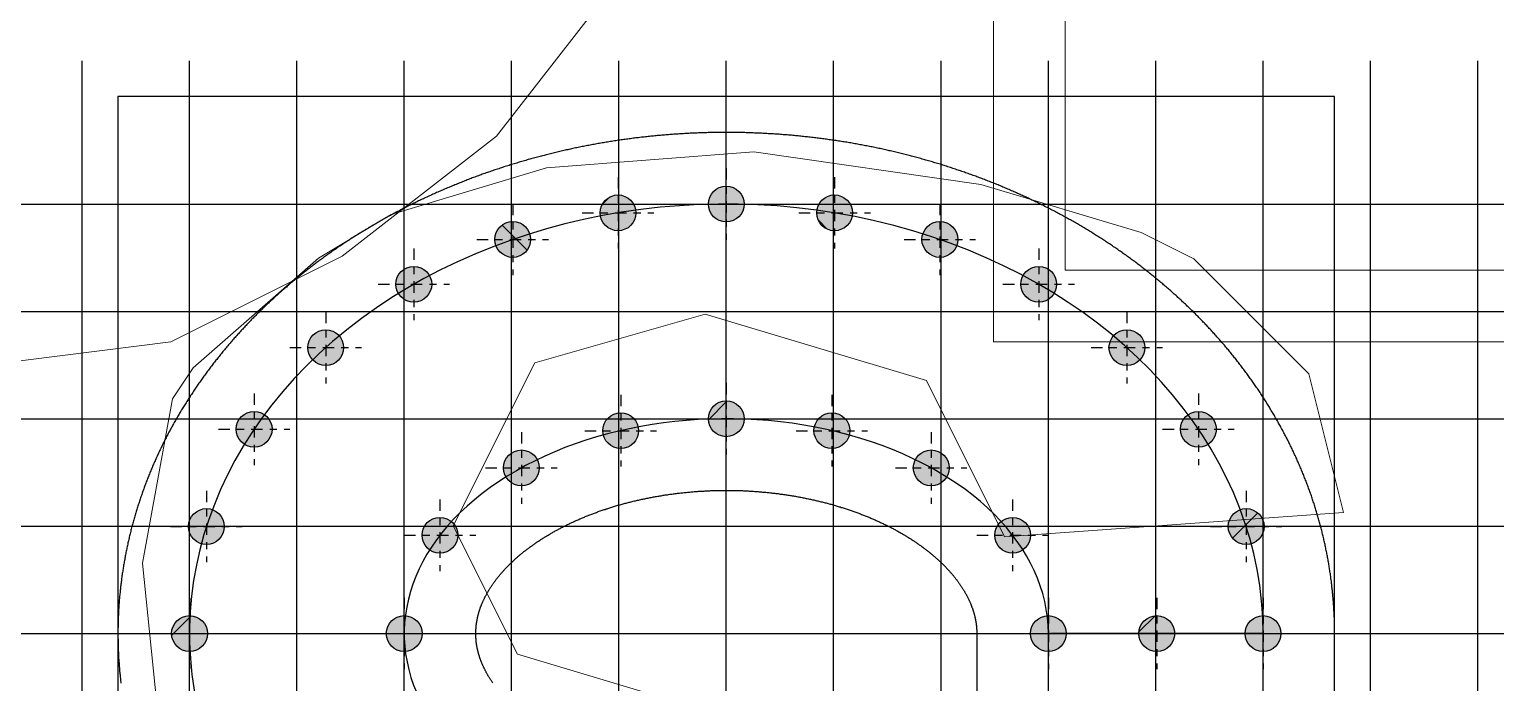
# Model space of a CAD drawing. Header units: millimetres. Extents: x 0 to 4525, y 0 to 244.
# Drawn here: x 143.26 to 163.75, y 41.31 to 50.44 of the extents above; entities that cross this region are included whole.
import ezdxf

# ---------------------------------------------------------------- set-up
doc = ezdxf.new("R2010")
doc.units = ezdxf.units.MM
doc.linetypes.add('CENTER', pattern=[50.8, 31.75, -6.35, 6.35, -6.35])
for name, color, linetype in [('pixel lines', 170, 'Continuous'), ('PixelCenter', 116, 'Continuous'), ('Pixels', 90, 'Continuous')]:
    doc.layers.add(name, color=color, linetype=linetype)
doc.layers.get('0').off()

# ---------------------------------------------------------------- blocks, each defined once
blk = doc.blocks.new('*U72')
at = {"layer": 'pixel lines'}
blk.add_line((56, -22), (56, 2), dxfattribs=at)
blk = doc.blocks.new('*U73')
at = {"layer": 'Pixels', "color": 0, "linetype": 'ByBlock', "lineweight": -2, "transparency": 16777216}
for p in [(88, 48), (89.5, 48), (91, 48), (92.5, 48), (94, 48), (95.5, 48), (97, 48), (98.5, 48), (100, 48), (101.5, 48), (103, 48), (104.5, 48), (106, 48), (107.5, 48)]:
    blk.add_blockref('*U72', p, dxfattribs=at)
blk = doc.blocks.new('Pixel')
h = blk.add_hatch(color=256)
h.paths.add_polyline_path([(0, 0.25), (0, 0), (0.25, 0, 0.414214)], flags=17)
edge = h.paths.add_edge_path()
edge.add_arc((0, 0), 0.25, 0, 360)
h = blk.add_hatch()
h.set_pattern_fill('ANSI38', color=256, style=0)
edge = h.paths.add_edge_path()
edge.add_arc((0, 0), 0.25, 0, 360)
h = blk.add_hatch(color=1)
h.paths.add_polyline_path([(0, 0.25), (0, 0), (0.25, 0, 0.414214)])
h.paths.add_polyline_path([(0, 0.25, 0.414214), (-0.25, 0), (0, 0)])
h.paths.add_polyline_path([(0, 0), (-0.25, 0, 0.414214), (0, -0.25)])
h.paths.add_polyline_path([(0.25, 0), (0, 0), (0, -0.25, 0.414214)])
at = {"layer": 'PixelCenter', "linetype": 'CENTER', "ltscale": 0.005}
for p, q in [((0, 0.5), (0, -0.5)), ((-0.5, 0), (0.5, 0))]:
    blk.add_line(p, q, dxfattribs=at)
at = {"layer": 'Pixels'}
blk.add_circle((0, 0), 0.25, dxfattribs=at)

msp = doc.modelspace()

# ---------------------------------------------------------------- linework, layer by layer
at = {"layer": 'Pixels'}
for p, q in [((129, 48), (185.37, 48)), ((129, 46.5), (185.997, 46.5)), ((129, 45), (187, 45)), ((129, 43.5), (186.687, 43.5)), ((129, 42), (186.06, 42)), ((160.5, 42), (157.53, 42))]:
    msp.add_line(p, q, dxfattribs=at)
at = {"layer": 'Pixels', "lineweight": 0}
for points in [[(142.168, 45.687), (145.237, 46.076), (147.632, 47.273), (149.788, 48.95), (151.465, 51.106), (151.944, 52.064), (152.663, 54.699), (152.902, 57.813), (152.902, 58.772), (152.423, 61.886), (151.465, 64.281), (149.788, 66.437), (149.07, 66.916), (146.914, 68.354), (144.039, 69.072), (140.925, 69.551)], [(152.898, 40.868), (150.082, 41.713), (149.186, 43.504), (150.325, 45.782), (152.706, 46.463), (155.796, 45.536), (156.888, 43.352), (161.624, 43.69), (161.139, 45.628), (159.533, 47.234), (158.797, 47.602), (156.556, 48.274), (153.385, 48.727), (150.488, 48.504), (148.316, 47.853), (147.302, 47.244), (145.553, 45.714), (145.262, 45.278), (144.845, 42.985), (145.042, 41.016)]]:
    msp.add_lwpolyline(points, dxfattribs=at)
for points in [[(163.682, 69.072), (156.735, 69.072), (156.735, 46.076), (174.941, 46.076), (174.941, 51.825), (163.682, 51.825)], [(162.682, 68.072), (157.735, 68.072), (157.735, 47.076), (173.941, 47.076), (173.941, 50.825), (162.682, 50.825)]]:
    msp.add_lwpolyline(points, close=True, dxfattribs=at)
at = {"layer": 'Pixels'}
msp.add_lwpolyline([(144.5, 25.5), (161.5, 25.5), (161.5, 49.5), (144.5, 49.5)], close=True, dxfattribs=at)
for points in [[(161.5, 41), (161.5, 42), (161.5, 42.017), (161.5, 42.033), (161.5, 42.05), (161.5, 42.067), (161.499, 42.083), (161.499, 42.1), (161.499, 42.117), (161.498, 42.133), (161.498, 42.15), (161.498, 42.167), (161.497, 42.183), (161.497, 42.2), (161.496, 42.217), (161.495, 42.233), (161.495, 42.25), (161.494, 42.267), (161.493, 42.283), (161.492, 42.3), (161.491, 42.317), (161.49, 42.333), (161.489, 42.35), (161.488, 42.367), (161.487, 42.383), (161.486, 42.4), (161.485, 42.417), (161.484, 42.433), (161.482, 42.45), (161.481, 42.467), (161.48, 42.483), (161.478, 42.5), (161.477, 42.517), (161.475, 42.533), (161.474, 42.55), (161.472, 42.566), (161.471, 42.583), (161.469, 42.6), (161.467, 42.616), (161.465, 42.633), (161.463, 42.649), (161.462, 42.666), (161.46, 42.683), (161.458, 42.699), (161.456, 42.716), (161.454, 42.732), (161.451, 42.749), (161.449, 42.765), (161.447, 42.782), (161.445, 42.799), (161.442, 42.815), (161.44, 42.832), (161.438, 42.848), (161.435, 42.865), (161.433, 42.881), (161.43, 42.898), (161.428, 42.914), (161.425, 42.931), (161.422, 42.947), (161.419, 42.964), (161.417, 42.98), (161.414, 42.997), (161.411, 43.013), (161.408, 43.03), (161.405, 43.046), (161.402, 43.063), (161.399, 43.079), (161.396, 43.096), (161.393, 43.112), (161.389, 43.128), (161.386, 43.145), (161.383, 43.161), (161.379, 43.178), (161.376, 43.194), (161.373, 43.21), (161.369, 43.227), (161.366, 43.243), (161.362, 43.26), (161.358, 43.276), (161.355, 43.292), (161.351, 43.309), (161.347, 43.325), (161.343, 43.341), (161.34, 43.358), (161.336, 43.374), (161.332, 43.39), (161.328, 43.406), (161.324, 43.423), (161.32, 43.439), (161.315, 43.455), (161.311, 43.471), (161.307, 43.488), (161.303, 43.504), (161.298, 43.52), (161.294, 43.536), (161.29, 43.553), (161.285, 43.569), (161.281, 43.585), (161.276, 43.601), (161.271, 43.617), (161.267, 43.633), (161.262, 43.649), (161.257, 43.666), (161.252, 43.682), (161.248, 43.698), (161.243, 43.714), (161.238, 43.73), (161.233, 43.746), (161.228, 43.762), (161.223, 43.778), (161.218, 43.794), (161.213, 43.81), (161.207, 43.826), (161.202, 43.842), (161.197, 43.858), (161.191, 43.874), (161.186, 43.89), (161.181, 43.906), (161.175, 43.922), (161.17, 43.938), (161.164, 43.954), (161.158, 43.969), (161.153, 43.985), (161.147, 44.001), (161.141, 44.017), (161.136, 44.033), (161.13, 44.049), (161.124, 44.065), (161.118, 44.08), (161.112, 44.096), (161.106, 44.112), (161.1, 44.128), (161.094, 44.143), (161.088, 44.159), (161.081, 44.175), (161.075, 44.19), (161.069, 44.206), (161.063, 44.222), (161.056, 44.237), (161.05, 44.253), (161.043, 44.269), (161.037, 44.284), (161.03, 44.3), (161.024, 44.315), (161.017, 44.331), (161.01, 44.347), (161.004, 44.362), (160.997, 44.378), (160.99, 44.393), (160.983, 44.409), (160.976, 44.424), (160.97, 44.44), (160.963, 44.455), (160.956, 44.47), (160.949, 44.486), (160.941, 44.501), (160.934, 44.517), (160.927, 44.532), (160.92, 44.547), (160.913, 44.563), (160.905, 44.578), (160.898, 44.593), (160.891, 44.609), (160.883, 44.624), (160.876, 44.639), (160.868, 44.654), (160.86, 44.67), (160.853, 44.685), (160.845, 44.7), (160.838, 44.715), (160.83, 44.73), (160.822, 44.745), (160.814, 44.76), (160.806, 44.776), (160.798, 44.791), (160.79, 44.806), (160.782, 44.821), (160.774, 44.836), (160.766, 44.851), (160.758, 44.866), (160.75, 44.881), (160.742, 44.896), (160.734, 44.911), (160.725, 44.926), (160.717, 44.941), (160.709, 44.955), (160.7, 44.97), (160.692, 44.985), (160.683, 45), (160.675, 45.015), (160.666, 45.03), (160.658, 45.044), (160.649, 45.059), (160.64, 45.074), (160.632, 45.089), (160.623, 45.103), (160.614, 45.118), (160.605, 45.133), (160.596, 45.147), (160.588, 45.162), (160.579, 45.176), (160.57, 45.191), (160.56, 45.206), (160.551, 45.22), (160.542, 45.235), (160.533, 45.249), (160.524, 45.264), (160.515, 45.278), (160.505, 45.293), (160.496, 45.307), (160.487, 45.321), (160.477, 45.336), (160.468, 45.35), (160.458, 45.365), (160.449, 45.379), (160.439, 45.393), (160.43, 45.407), (160.42, 45.422), (160.41, 45.436), (160.401, 45.45), (160.391, 45.464), (160.381, 45.479), (160.371, 45.493), (160.361, 45.507), (160.352, 45.521), (160.342, 45.535), (160.332, 45.549), (160.322, 45.563), (160.312, 45.577), (160.301, 45.591), (160.291, 45.605), (160.281, 45.619), (160.271, 45.633), (160.261, 45.647), (160.25, 45.661), (160.24, 45.675), (160.23, 45.689), (160.219, 45.703), (160.209, 45.716), (160.198, 45.73), (160.188, 45.744), (160.177, 45.758), (160.167, 45.771), (160.156, 45.785), (160.145, 45.799), (160.135, 45.812), (160.124, 45.826), (160.113, 45.84), (160.102, 45.853), (160.092, 45.867), (160.081, 45.88), (160.07, 45.894), (160.059, 45.907), (160.048, 45.921), (160.037, 45.934), (160.026, 45.948), (160.015, 45.961), (160.004, 45.974), (159.992, 45.988), (159.981, 46.001), (159.97, 46.014), (159.959, 46.028), (159.947, 46.041), (159.936, 46.054), (159.925, 46.067), (159.913, 46.081), (159.902, 46.094), (159.89, 46.107), (159.879, 46.12), (159.867, 46.133), (159.855, 46.146), (159.844, 46.159), (159.832, 46.172), (159.82, 46.185), (159.809, 46.198), (159.797, 46.211), (159.785, 46.224), (159.773, 46.237), (159.761, 46.25), (159.749, 46.263), (159.737, 46.275), (159.725, 46.288), (159.713, 46.301), (159.701, 46.314), (159.689, 46.326), (159.677, 46.339), (159.665, 46.352), (159.653, 46.364), (159.641, 46.377), (159.628, 46.39), (159.616, 46.402), (159.604, 46.415), (159.591, 46.427), (159.579, 46.44), (159.567, 46.452), (159.554, 46.465), (159.542, 46.477), (159.529, 46.489), (159.517, 46.502), (159.504, 46.514), (159.491, 46.526), (159.479, 46.539), (159.466, 46.551), (159.453, 46.563), (159.441, 46.575), (159.428, 46.588), (159.415, 46.6), (159.402, 46.612), (159.389, 46.624), (159.376, 46.636), (159.363, 46.648), (159.35, 46.66), (159.337, 46.672), (159.324, 46.684), (159.311, 46.696), (159.298, 46.708), (159.285, 46.72), (159.272, 46.732), (159.259, 46.743), (159.245, 46.755), (159.232, 46.767), (159.219, 46.779), (159.205, 46.791), (159.192, 46.802), (159.179, 46.814), (159.165, 46.826), (159.152, 46.837), (159.138, 46.849), (159.125, 46.86), (159.111, 46.872), (159.098, 46.883), (159.084, 46.895), (159.071, 46.906), (159.057, 46.918), (159.043, 46.929), (159.029, 46.941), (159.016, 46.952), (159.002, 46.963), (158.988, 46.975), (158.974, 46.986), (158.96, 46.997), (158.946, 47.008), (158.933, 47.02), (158.919, 47.031), (158.905, 47.042), (158.891, 47.053), (158.877, 47.064), (158.862, 47.075), (158.848, 47.086), (158.834, 47.097), (158.82, 47.108), (158.806, 47.119), (158.792, 47.13), (158.777, 47.141), (158.763, 47.152), (158.749, 47.162), (158.734, 47.173), (158.72, 47.184), (158.706, 47.195), (158.691, 47.205), (158.677, 47.216), (158.662, 47.227), (158.648, 47.237), (158.633, 47.248), (158.619, 47.259), (158.604, 47.269), (158.59, 47.28), (158.575, 47.29), (158.56, 47.301), (158.546, 47.311), (158.531, 47.321), (158.516, 47.332), (158.501, 47.342), (158.487, 47.352), (158.472, 47.363), (158.457, 47.373), (158.442, 47.383), (158.427, 47.393), (158.412, 47.404), (158.397, 47.414), (158.382, 47.424), (158.367, 47.434), (158.352, 47.444), (158.337, 47.454), (158.322, 47.464), (158.307, 47.474), (158.292, 47.484), (158.276, 47.494), (158.261, 47.504), (158.246, 47.513), (158.231, 47.523), (158.215, 47.533), (158.2, 47.543), (158.185, 47.553), (158.169, 47.562), (158.154, 47.572), (158.139, 47.581), (158.123, 47.591), (158.108, 47.601), (158.092, 47.61), (158.077, 47.62), (158.061, 47.629), (158.046, 47.639), (158.03, 47.648), (158.015, 47.657), (157.999, 47.667), (157.983, 47.676), (157.968, 47.685), (157.952, 47.695), (157.936, 47.704), (157.92, 47.713), (157.905, 47.722), (157.889, 47.731), (157.873, 47.741), (157.857, 47.75), (157.841, 47.759), (157.825, 47.768), (157.809, 47.777), (157.793, 47.786), (157.778, 47.795), (157.762, 47.804), (157.746, 47.812), (157.729, 47.821), (157.713, 47.83), (157.697, 47.839), (157.681, 47.848), (157.665, 47.856), (157.649, 47.865), (157.633, 47.874), (157.617, 47.882), (157.6, 47.891), (157.584, 47.899), (157.568, 47.908), (157.552, 47.916), (157.535, 47.925), (157.519, 47.933), (157.503, 47.942), (157.486, 47.95), (157.47, 47.958), (157.453, 47.967), (157.437, 47.975), (157.421, 47.983), (157.404, 47.991), (157.388, 48), (157.371, 48.008), (157.354, 48.016), (157.338, 48.024), (157.321, 48.032), (157.305, 48.04), (157.288, 48.048), (157.271, 48.056), (157.255, 48.064), (157.238, 48.072), (157.221, 48.08), (157.205, 48.087), (157.188, 48.095), (157.171, 48.103), (157.154, 48.111), (157.138, 48.118), (157.121, 48.126), (157.104, 48.134), (157.087, 48.141), (157.07, 48.149), (157.053, 48.156), (157.036, 48.164), (157.019, 48.171), (157.002, 48.179), (156.985, 48.186), (156.968, 48.194), (156.951, 48.201), (156.934, 48.208), (156.917, 48.216), (156.9, 48.223), (156.883, 48.23), (156.866, 48.237), (156.849, 48.245), (156.832, 48.252), (156.814, 48.259), (156.797, 48.266), (156.78, 48.273), (156.763, 48.28), (156.746, 48.287), (156.728, 48.294), (156.711, 48.301), (156.694, 48.307), (156.676, 48.314), (156.659, 48.321), (156.642, 48.328), (156.624, 48.335), (156.607, 48.341), (156.59, 48.348), (156.572, 48.355), (156.555, 48.361), (156.537, 48.368), (156.52, 48.374), (156.502, 48.381), (156.485, 48.387), (156.467, 48.394), (156.45, 48.4), (156.432, 48.407), (156.415, 48.413), (156.397, 48.419), (156.379, 48.425), (156.362, 48.432), (156.344, 48.438), (156.326, 48.444), (156.309, 48.45), (156.291, 48.456), (156.273, 48.462), (156.256, 48.468), (156.238, 48.474), (156.22, 48.48), (156.202, 48.486), (156.185, 48.492), (156.167, 48.498), (156.149, 48.504), (156.131, 48.51), (156.113, 48.516), (156.095, 48.521), (156.078, 48.527), (156.06, 48.533), (156.042, 48.538), (156.024, 48.544), (156.006, 48.55), (155.988, 48.555), (155.97, 48.561), (155.952, 48.566), (155.934, 48.572), (155.916, 48.577), (155.898, 48.582), (155.88, 48.588), (155.862, 48.593), (155.844, 48.598), (155.826, 48.604), (155.808, 48.609), (155.79, 48.614), (155.772, 48.619), (155.754, 48.624), (155.735, 48.629), (155.717, 48.634), (155.699, 48.639), (155.681, 48.644), (155.663, 48.649), (155.645, 48.654), (155.626, 48.659), (155.608, 48.664), (155.59, 48.669), (155.572, 48.673), (155.553, 48.678), (155.535, 48.683), (155.517, 48.688), (155.499, 48.692), (155.48, 48.697), (155.462, 48.701), (155.444, 48.706), (155.425, 48.71), (155.407, 48.715), (155.388, 48.719), (155.37, 48.724), (155.352, 48.728), (155.333, 48.732), (155.315, 48.737), (155.296, 48.741), (155.278, 48.745), (155.26, 48.749), (155.241, 48.754), (155.223, 48.758), (155.204, 48.762), (155.186, 48.766), (155.167, 48.77), (155.149, 48.774), (155.13, 48.778), (155.112, 48.782), (155.093, 48.786), (155.075, 48.789), (155.056, 48.793), (155.037, 48.797), (155.019, 48.801), (155, 48.804), (154.982, 48.808), (154.963, 48.812), (154.944, 48.815), (154.926, 48.819), (154.907, 48.822), (154.889, 48.826), (154.87, 48.829), (154.851, 48.833), (154.833, 48.836), (154.814, 48.84), (154.795, 48.843), (154.776, 48.846), (154.758, 48.849), (154.739, 48.853), (154.72, 48.856), (154.702, 48.859), (154.683, 48.862), (154.664, 48.865), (154.645, 48.868), (154.627, 48.871), (154.608, 48.874), (154.589, 48.877), (154.57, 48.88), (154.551, 48.883), (154.533, 48.886), (154.514, 48.889), (154.495, 48.891), (154.476, 48.894), (154.457, 48.897), (154.439, 48.899), (154.42, 48.902), (154.401, 48.905), (154.382, 48.907), (154.363, 48.91), (154.344, 48.912), (154.325, 48.915), (154.307, 48.917), (154.288, 48.92), (154.269, 48.922), (154.25, 48.924), (154.231, 48.926), (154.212, 48.929), (154.193, 48.931), (154.174, 48.933), (154.155, 48.935), (154.136, 48.937), (154.117, 48.939), (154.098, 48.941), (154.079, 48.943), (154.061, 48.945), (154.042, 48.947), (154.023, 48.949), (154.004, 48.951), (153.985, 48.953), (153.966, 48.955), (153.947, 48.956), (153.928, 48.958), (153.909, 48.96), (153.89, 48.962), (153.871, 48.963), (153.852, 48.965), (153.833, 48.966), (153.814, 48.968), (153.795, 48.969), (153.776, 48.971), (153.757, 48.972), (153.738, 48.974), (153.719, 48.975), (153.7, 48.976), (153.68, 48.977), (153.661, 48.979), (153.642, 48.98), (153.623, 48.981), (153.604, 48.982), (153.585, 48.983), (153.566, 48.984), (153.547, 48.985), (153.528, 48.986), (153.509, 48.987), (153.49, 48.988), (153.471, 48.989), (153.452, 48.99), (153.433, 48.991), (153.414, 48.992), (153.395, 48.992), (153.375, 48.993), (153.356, 48.994), (153.337, 48.994), (153.318, 48.995), (153.299, 48.995), (153.28, 48.996), (153.261, 48.997), (153.242, 48.997), (153.223, 48.997), (153.204, 48.998), (153.185, 48.998), (153.165, 48.999), (153.146, 48.999), (153.127, 48.999), (153.108, 48.999), (153.089, 48.999), (153.07, 49), (153.051, 49), (153.032, 49), (153.013, 49), (152.994, 49), (152.975, 49), (152.955, 49), (152.936, 49), (152.917, 49), (152.898, 48.999), (152.879, 48.999), (152.86, 48.999), (152.841, 48.999), (152.822, 48.998), (152.803, 48.998), (152.784, 48.998), (152.764, 48.997), (152.745, 48.997), (152.726, 48.996), (152.707, 48.996), (152.688, 48.995), (152.669, 48.995), (152.65, 48.994), (152.631, 48.993), (152.612, 48.993), (152.593, 48.992), (152.574, 48.991), (152.555, 48.99), (152.535, 48.99), (152.516, 48.989), (152.497, 48.988), (152.478, 48.987), (152.459, 48.986), (152.44, 48.985), (152.421, 48.984), (152.402, 48.983), (152.383, 48.982), (152.364, 48.98), (152.345, 48.979), (152.326, 48.978), (152.307, 48.977), (152.288, 48.975), (152.269, 48.974), (152.25, 48.973), (152.231, 48.971), (152.212, 48.97), (152.193, 48.969), (152.174, 48.967), (152.155, 48.965), (152.136, 48.964), (152.117, 48.962), (152.098, 48.961), (152.079, 48.959), (152.06, 48.957), (152.041, 48.956), (152.022, 48.954), (152.003, 48.952), (151.984, 48.95), (151.965, 48.948), (151.946, 48.946), (151.927, 48.944), (151.908, 48.942), (151.889, 48.94), (151.87, 48.938), (151.851, 48.936), (151.832, 48.934), (151.813, 48.932), (151.794, 48.93), (151.775, 48.927), (151.756, 48.925), (151.738, 48.923), (151.719, 48.92), (151.7, 48.918), (151.681, 48.916), (151.662, 48.913), (151.643, 48.911), (151.624, 48.908), (151.605, 48.906), (151.587, 48.903), (151.568, 48.9), (151.549, 48.898), (151.53, 48.895), (151.511, 48.892), (151.492, 48.89), (151.474, 48.887), (151.455, 48.884), (151.436, 48.881), (151.417, 48.878), (151.398, 48.875), (151.38, 48.872), (151.361, 48.869), (151.342, 48.866), (151.323, 48.863), (151.305, 48.86), (151.286, 48.857), (151.267, 48.854), (151.249, 48.85), (151.23, 48.847), (151.211, 48.844), (151.192, 48.841), (151.174, 48.837), (151.155, 48.834), (151.136, 48.83), (151.118, 48.827), (151.099, 48.823), (151.08, 48.82), (151.062, 48.816), (151.043, 48.813), (151.025, 48.809), (151.006, 48.805), (150.987, 48.802), (150.969, 48.798), (150.95, 48.794), (150.932, 48.79), (150.913, 48.787), (150.895, 48.783), (150.876, 48.779), (150.858, 48.775), (150.839, 48.771), (150.821, 48.767), (150.802, 48.763), (150.784, 48.759), (150.765, 48.755), (150.747, 48.751), (150.728, 48.746), (150.71, 48.742), (150.691, 48.738), (150.673, 48.734), (150.654, 48.729), (150.636, 48.725), (150.618, 48.721), (150.599, 48.716), (150.581, 48.712), (150.563, 48.707), (150.544, 48.703), (150.526, 48.698), (150.508, 48.694), (150.489, 48.689), (150.471, 48.684), (150.453, 48.68), (150.434, 48.675), (150.416, 48.67), (150.398, 48.665), (150.38, 48.661), (150.362, 48.656), (150.343, 48.651), (150.325, 48.646), (150.307, 48.641), (150.289, 48.636), (150.271, 48.631), (150.253, 48.626), (150.234, 48.621), (150.216, 48.616), (150.198, 48.61), (150.18, 48.605), (150.162, 48.6), (150.144, 48.595), (150.126, 48.59), (150.108, 48.584), (150.09, 48.579), (150.072, 48.573), (150.054, 48.568), (150.036, 48.563), (150.018, 48.557), (150, 48.552), (149.982, 48.546), (149.964, 48.54), (149.946, 48.535), (149.928, 48.529), (149.91, 48.523), (149.893, 48.518), (149.875, 48.512), (149.857, 48.506), (149.839, 48.5), (149.821, 48.494), (149.803, 48.488), (149.786, 48.483), (149.768, 48.477), (149.75, 48.471), (149.733, 48.465), (149.715, 48.459), (149.697, 48.452), (149.679, 48.446), (149.662, 48.44), (149.644, 48.434), (149.626, 48.428), (149.609, 48.421), (149.591, 48.415), (149.574, 48.409), (149.556, 48.402), (149.539, 48.396), (149.521, 48.39), (149.504, 48.383), (149.486, 48.377), (149.469, 48.37), (149.451, 48.364), (149.434, 48.357), (149.416, 48.35), (149.399, 48.344), (149.381, 48.337), (149.364, 48.33), (149.347, 48.324), (149.329, 48.317), (149.312, 48.31), (149.295, 48.303), (149.277, 48.296), (149.26, 48.289), (149.243, 48.282), (149.226, 48.275), (149.208, 48.268), (149.191, 48.261), (149.174, 48.254), (149.157, 48.247), (149.14, 48.24), (149.123, 48.233), (149.106, 48.226), (149.088, 48.218), (149.071, 48.211), (149.054, 48.204), (149.037, 48.196), (149.02, 48.189), (149.003, 48.182), (148.986, 48.174), (148.969, 48.167), (148.952, 48.159), (148.935, 48.152), (148.919, 48.144), (148.902, 48.136), (148.885, 48.129), (148.868, 48.121), (148.851, 48.113), (148.834, 48.106), (148.818, 48.098), (148.801, 48.09), (148.784, 48.082), (148.767, 48.074), (148.751, 48.067), (148.734, 48.059), (148.717, 48.051), (148.701, 48.043), (148.684, 48.035), (148.668, 48.027), (148.651, 48.019), (148.634, 48.01), (148.618, 48.002), (148.601, 47.994), (148.585, 47.986), (148.569, 47.978), (148.552, 47.969), (148.536, 47.961), (148.519, 47.953), (148.503, 47.944), (148.487, 47.936), (148.47, 47.928), (148.454, 47.919), (148.438, 47.911), (148.421, 47.902), (148.405, 47.894), (148.389, 47.885), (148.373, 47.876), (148.356, 47.868), (148.34, 47.859), (148.324, 47.85), (148.308, 47.842), (148.292, 47.833), (148.276, 47.824), (148.26, 47.815), (148.244, 47.806), (148.228, 47.797), (148.212, 47.788), (148.196, 47.78), (148.18, 47.771), (148.164, 47.762), (148.148, 47.752), (148.132, 47.743), (148.117, 47.734), (148.101, 47.725), (148.085, 47.716), (148.069, 47.707), (148.053, 47.698), (148.038, 47.688), (148.022, 47.679), (148.006, 47.67), (147.991, 47.66), (147.975, 47.651), (147.96, 47.642), (147.944, 47.632), (147.928, 47.623), (147.913, 47.613), (147.897, 47.604), (147.882, 47.594), (147.867, 47.585), (147.851, 47.575), (147.836, 47.565), (147.82, 47.556), (147.805, 47.546), (147.79, 47.536), (147.774, 47.526), (147.759, 47.517), (147.744, 47.507), (147.729, 47.497), (147.714, 47.487), (147.698, 47.477), (147.683, 47.467), (147.668, 47.457), (147.653, 47.447), (147.638, 47.437), (147.623, 47.427), (147.608, 47.417), (147.593, 47.407), (147.578, 47.397), (147.563, 47.387), (147.548, 47.376), (147.533, 47.366), (147.518, 47.356), (147.504, 47.346), (147.489, 47.335), (147.474, 47.325), (147.459, 47.314), (147.445, 47.304), (147.43, 47.294), (147.415, 47.283), (147.401, 47.273), (147.386, 47.262), (147.371, 47.252), (147.357, 47.241), (147.342, 47.23), (147.328, 47.22), (147.313, 47.209), (147.299, 47.198), (147.285, 47.188), (147.27, 47.177), (147.256, 47.166), (147.242, 47.155), (147.227, 47.145), (147.213, 47.134), (147.199, 47.123), (147.185, 47.112), (147.17, 47.101), (147.156, 47.09), (147.142, 47.079), (147.128, 47.068), (147.114, 47.057), (147.1, 47.046), (147.086, 47.035), (147.072, 47.023), (147.058, 47.012), (147.044, 47.001), (147.03, 46.99), (147.016, 46.979), (147.003, 46.967), (146.989, 46.956), (146.975, 46.945), (146.961, 46.933), (146.948, 46.922), (146.934, 46.91), (146.92, 46.899), (146.907, 46.888), (146.893, 46.876), (146.88, 46.864), (146.866, 46.853), (146.853, 46.841), (146.839, 46.83), (146.826, 46.818), (146.812, 46.806), (146.799, 46.795), (146.786, 46.783), (146.772, 46.771), (146.759, 46.759), (146.746, 46.748), (146.733, 46.736), (146.719, 46.724), (146.706, 46.712), (146.693, 46.7), (146.68, 46.688), (146.667, 46.676), (146.654, 46.664), (146.641, 46.652), (146.628, 46.64), (146.615, 46.628), (146.602, 46.616), (146.589, 46.604), (146.576, 46.592), (146.564, 46.58), (146.551, 46.567), (146.538, 46.555), (146.526, 46.543), (146.513, 46.531), (146.5, 46.518), (146.488, 46.506), (146.475, 46.494), (146.463, 46.481), (146.45, 46.469), (146.438, 46.456), (146.425, 46.444), (146.413, 46.431), (146.4, 46.419), (146.388, 46.406), (146.376, 46.394), (146.363, 46.381), (146.351, 46.369), (146.339, 46.356), (146.327, 46.343), (146.315, 46.331), (146.303, 46.318), (146.291, 46.305), (146.279, 46.292), (146.267, 46.28), (146.255, 46.267), (146.243, 46.254), (146.231, 46.241), (146.219, 46.228), (146.207, 46.215), (146.195, 46.202), (146.184, 46.189), (146.172, 46.176), (146.16, 46.163), (146.149, 46.15), (146.137, 46.137), (146.125, 46.124), (146.114, 46.111), (146.102, 46.098), (146.091, 46.085), (146.079, 46.071), (146.068, 46.058), (146.057, 46.045), (146.045, 46.032), (146.034, 46.019), (146.023, 46.005), (146.012, 45.992), (146, 45.979), (145.989, 45.965), (145.978, 45.952), (145.967, 45.938), (145.956, 45.925), (145.945, 45.911), (145.934, 45.898), (145.923, 45.885), (145.912, 45.871), (145.901, 45.857), (145.89, 45.844), (145.88, 45.83), (145.869, 45.817), (145.858, 45.803), (145.848, 45.789), (145.837, 45.776), (145.826, 45.762), (145.816, 45.748), (145.805, 45.734), (145.795, 45.721), (145.784, 45.707), (145.774, 45.693), (145.763, 45.679), (145.753, 45.665), (145.743, 45.651), (145.733, 45.638), (145.722, 45.624), (145.712, 45.61), (145.702, 45.596), (145.692, 45.582), (145.682, 45.568), (145.672, 45.554), (145.662, 45.54), (145.652, 45.526), (145.642, 45.511), (145.632, 45.497), (145.622, 45.483), (145.612, 45.469), (145.603, 45.455), (145.593, 45.441), (145.583, 45.426), (145.573, 45.412), (145.564, 45.398), (145.554, 45.384), (145.545, 45.369), (145.535, 45.355), (145.526, 45.341), (145.516, 45.326), (145.507, 45.312), (145.498, 45.297), (145.488, 45.283), (145.479, 45.269), (145.47, 45.254), (145.461, 45.24), (145.451, 45.225), (145.442, 45.211), (145.433, 45.196), (145.424, 45.181), (145.415, 45.167), (145.406, 45.152), (145.397, 45.138), (145.389, 45.123), (145.38, 45.108), (145.371, 45.094), (145.362, 45.079), (145.354, 45.064), (145.345, 45.05), (145.336, 45.035), (145.328, 45.02), (145.319, 45.005), (145.311, 44.99), (145.302, 44.976), (145.294, 44.961), (145.285, 44.946), (145.277, 44.931), (145.269, 44.916), (145.261, 44.901), (145.252, 44.886), (145.244, 44.871), (145.236, 44.856), (145.228, 44.841), (145.22, 44.826), (145.212, 44.811), (145.204, 44.796), (145.196, 44.781), (145.188, 44.766), (145.18, 44.751), (145.172, 44.736), (145.165, 44.721), (145.157, 44.705), (145.149, 44.69), (145.142, 44.675), (145.134, 44.66), (145.127, 44.645), (145.119, 44.629), (145.112, 44.614), (145.104, 44.599), (145.097, 44.583), (145.09, 44.568), (145.082, 44.553), (145.075, 44.538), (145.068, 44.522), (145.061, 44.507), (145.054, 44.491), (145.047, 44.476), (145.04, 44.461), (145.033, 44.445), (145.026, 44.43), (145.019, 44.414), (145.012, 44.399), (145.005, 44.383), (144.998, 44.368), (144.992, 44.352), (144.985, 44.337), (144.978, 44.321), (144.972, 44.305), (144.965, 44.29), (144.959, 44.274), (144.952, 44.258), (144.946, 44.243), (144.939, 44.227), (144.933, 44.212), (144.927, 44.196), (144.921, 44.18), (144.914, 44.164), (144.908, 44.149), (144.902, 44.133), (144.896, 44.117), (144.89, 44.101), (144.884, 44.086), (144.878, 44.07), (144.872, 44.054), (144.867, 44.038), (144.861, 44.022), (144.855, 44.006), (144.849, 43.991), (144.844, 43.975), (144.838, 43.959), (144.833, 43.943), (144.827, 43.927), (144.822, 43.911), (144.816, 43.895), (144.811, 43.879), (144.805, 43.863), (144.8, 43.847), (144.795, 43.831), (144.79, 43.815), (144.784, 43.799), (144.779, 43.783), (144.774, 43.767), (144.769, 43.751), (144.764, 43.735), (144.759, 43.719), (144.754, 43.703), (144.75, 43.687), (144.745, 43.671), (144.74, 43.655), (144.735, 43.638), (144.731, 43.622), (144.726, 43.606), (144.722, 43.59), (144.717, 43.574), (144.713, 43.558), (144.708, 43.541), (144.704, 43.525), (144.699, 43.509), (144.695, 43.493), (144.691, 43.477), (144.687, 43.46), (144.682, 43.444), (144.678, 43.428), (144.674, 43.412), (144.67, 43.395), (144.666, 43.379), (144.662, 43.363), (144.658, 43.346), (144.655, 43.33), (144.651, 43.314), (144.647, 43.297), (144.643, 43.281), (144.64, 43.265), (144.636, 43.248), (144.633, 43.232), (144.629, 43.216), (144.626, 43.199), (144.622, 43.183), (144.619, 43.166), (144.615, 43.15), (144.612, 43.134), (144.609, 43.117), (144.606, 43.101), (144.603, 43.084), (144.6, 43.068), (144.597, 43.051), (144.594, 43.035), (144.591, 43.019), (144.588, 43.002), (144.585, 42.986), (144.582, 42.969), (144.579, 42.953), (144.576, 42.936), (144.574, 42.92), (144.571, 42.903), (144.569, 42.887), (144.566, 42.87), (144.564, 42.854), (144.561, 42.837), (144.559, 42.82), (144.556, 42.804), (144.554, 42.787), (144.552, 42.771), (144.55, 42.754), (144.548, 42.738), (144.545, 42.721), (144.543, 42.705), (144.541, 42.688), (144.539, 42.671), (144.537, 42.655), (144.536, 42.638), (144.534, 42.622), (144.532, 42.605), (144.53, 42.588), (144.529, 42.572), (144.527, 42.555), (144.525, 42.539), (144.524, 42.522), (144.522, 42.505), (144.521, 42.489), (144.519, 42.472), (144.518, 42.455), (144.517, 42.439), (144.516, 42.422), (144.514, 42.406), (144.513, 42.389), (144.512, 42.372), (144.511, 42.356), (144.51, 42.339), (144.509, 42.322), (144.508, 42.306), (144.507, 42.289), (144.506, 42.272), (144.506, 42.256), (144.505, 42.239), (144.504, 42.222), (144.504, 42.206), (144.503, 42.189), (144.503, 42.172), (144.502, 42.156), (144.502, 42.139), (144.501, 42.122), (144.501, 42.106), (144.501, 42.089), (144.5, 42.072), (144.5, 42.056), (144.5, 42.039), (144.5, 42.022), (144.5, 42.006), (144.5, 41.989), (144.5, 41.972), (144.5, 41.956), (144.5, 41.939), (144.501, 41.922), (144.501, 41.905), (144.501, 41.889), (144.501, 41.872), (144.502, 41.855), (144.502, 41.839), (144.503, 41.822), (144.503, 41.805), (144.504, 41.789), (144.505, 41.772), (144.505, 41.755), (144.506, 41.739), (144.507, 41.722), (144.508, 41.705), (144.508, 41.689), (144.509, 41.672), (144.51, 41.655), (144.511, 41.639), (144.512, 41.622), (144.514, 41.606), (144.515, 41.589), (144.516, 41.572), (144.517, 41.556), (144.519, 41.539), (144.52, 41.522), (144.521, 41.506), (144.523, 41.489), (144.524, 41.472), (144.526, 41.456), (144.527, 41.439), (144.529, 41.423), (144.531, 41.406), (144.533, 41.389), (144.534, 41.373), (144.536, 41.356), (144.538, 41.34), (144.54, 41.323), (144.542, 41.306)], [(149.737, 41.311), (149.732, 41.318), (149.728, 41.325), (149.723, 41.332), (149.718, 41.339), (149.713, 41.346), (149.709, 41.353), (149.704, 41.36), (149.7, 41.367), (149.696, 41.374), (149.691, 41.381), (149.687, 41.388), (149.683, 41.395), (149.678, 41.402), (149.674, 41.409), (149.67, 41.416), (149.666, 41.423), (149.662, 41.43), (149.658, 41.437), (149.654, 41.444), (149.651, 41.45), (149.647, 41.457), (149.643, 41.464), (149.64, 41.471), (149.636, 41.478), (149.632, 41.485), (149.629, 41.492), (149.625, 41.498), (149.622, 41.505), (149.619, 41.512), (149.615, 41.519), (149.612, 41.525), (149.609, 41.532), (149.606, 41.539), (149.603, 41.546), (149.6, 41.552), (149.597, 41.559), (149.594, 41.566), (149.591, 41.572), (149.588, 41.579), (149.586, 41.586), (149.583, 41.592), (149.58, 41.599), (149.577, 41.606), (149.575, 41.612), (149.572, 41.619), (149.57, 41.625), (149.567, 41.632), (149.565, 41.638), (149.563, 41.645), (149.56, 41.652), (149.558, 41.658), (149.556, 41.665), (149.554, 41.671), (149.552, 41.677), (149.55, 41.684), (149.548, 41.69), (149.546, 41.697), (149.544, 41.703), (149.542, 41.71), (149.54, 41.716), (149.538, 41.723), (149.536, 41.729), (149.535, 41.735), (149.533, 41.742), (149.531, 41.748), (149.53, 41.754), (149.528, 41.761), (149.527, 41.767), (149.525, 41.773), (149.524, 41.78), (149.522, 41.786), (149.521, 41.792), (149.52, 41.799), (149.518, 41.805), (149.517, 41.811), (149.516, 41.818), (149.515, 41.824), (149.514, 41.83), (149.513, 41.836), (149.512, 41.843), (149.511, 41.849), (149.51, 41.855), (149.509, 41.861), (149.508, 41.868), (149.507, 41.874), (149.507, 41.88), (149.506, 41.886), (149.505, 41.893), (149.505, 41.899), (149.504, 41.905), (149.504, 41.911), (149.503, 41.917), (149.503, 41.924), (149.502, 41.93), (149.502, 41.936), (149.501, 41.942), (149.501, 41.948), (149.501, 41.955), (149.501, 41.961), (149.5, 41.967), (149.5, 41.973), (149.5, 41.979), (149.5, 41.985), (149.5, 41.992), (149.5, 41.998), (149.5, 42.004), (149.5, 42.01), (149.5, 42.016), (149.5, 42.023), (149.5, 42.029), (149.501, 42.035), (149.501, 42.041), (149.501, 42.047), (149.501, 42.053), (149.502, 42.06), (149.502, 42.066), (149.503, 42.072), (149.503, 42.078), (149.504, 42.084), (149.504, 42.091), (149.505, 42.097), (149.505, 42.103), (149.506, 42.109), (149.507, 42.115), (149.507, 42.122), (149.508, 42.128), (149.509, 42.134), (149.51, 42.14), (149.511, 42.147), (149.512, 42.153), (149.513, 42.159), (149.514, 42.165), (149.515, 42.172), (149.516, 42.178), (149.517, 42.184), (149.518, 42.191), (149.519, 42.197), (149.52, 42.203), (149.522, 42.21), (149.523, 42.216), (149.524, 42.222), (149.526, 42.229), (149.527, 42.235), (149.529, 42.241), (149.53, 42.248), (149.532, 42.254), (149.534, 42.261), (149.535, 42.267), (149.537, 42.273), (149.539, 42.28), (149.541, 42.286), (149.542, 42.293), (149.544, 42.299), (149.546, 42.306), (149.548, 42.312), (149.55, 42.319), (149.552, 42.325), (149.554, 42.332), (149.557, 42.338), (149.559, 42.345), (149.561, 42.351), (149.563, 42.358), (149.566, 42.364), (149.568, 42.371), (149.571, 42.377), (149.573, 42.384), (149.576, 42.39), (149.578, 42.397), (149.581, 42.404), (149.584, 42.41), (149.586, 42.417), (149.589, 42.424), (149.592, 42.43), (149.595, 42.437), (149.598, 42.444), (149.601, 42.45), (149.604, 42.457), (149.607, 42.464), (149.61, 42.47), (149.613, 42.477), (149.617, 42.484), (149.62, 42.491), (149.623, 42.497), (149.627, 42.504), (149.63, 42.511), (149.633, 42.518), (149.637, 42.524), (149.641, 42.531), (149.644, 42.538), (149.648, 42.545), (149.652, 42.552), (149.656, 42.559), (149.659, 42.565), (149.663, 42.572), (149.667, 42.579), (149.671, 42.586), (149.675, 42.593), (149.68, 42.6), (149.684, 42.607), (149.688, 42.614), (149.692, 42.621), (149.697, 42.628), (149.701, 42.635), (149.706, 42.642), (149.71, 42.649), (149.715, 42.656), (149.719, 42.663), (149.724, 42.67), (149.729, 42.677), (149.734, 42.684), (149.739, 42.691), (149.744, 42.698), (149.749, 42.705), (149.754, 42.712), (149.759, 42.719), (149.764, 42.726), (149.769, 42.733), (149.774, 42.74), (149.78, 42.748), (149.785, 42.755), (149.791, 42.762), (149.796, 42.769), (149.802, 42.776), (149.807, 42.783), (149.813, 42.79), (149.819, 42.797), (149.825, 42.804), (149.83, 42.811), (149.836, 42.819), (149.842, 42.826), (149.848, 42.833), (149.854, 42.84), (149.861, 42.847), (149.867, 42.854), (149.873, 42.861), (149.879, 42.868), (149.886, 42.876), (149.892, 42.883), (149.899, 42.89), (149.905, 42.897), (149.912, 42.904), (149.919, 42.911), (149.925, 42.918), (149.932, 42.925), (149.939, 42.933), (149.946, 42.94), (149.953, 42.947), (149.96, 42.954), (149.967, 42.961), (149.974, 42.968), (149.982, 42.975), (149.989, 42.982), (149.996, 42.989), (150.004, 42.996), (150.011, 43.004), (150.018, 43.011), (150.026, 43.018), (150.034, 43.025), (150.041, 43.032), (150.049, 43.039), (150.057, 43.046), (150.065, 43.053), (150.073, 43.06), (150.081, 43.067), (150.089, 43.074), (150.097, 43.081), (150.105, 43.088), (150.113, 43.095), (150.122, 43.102), (150.13, 43.109), (150.138, 43.116), (150.147, 43.123), (150.155, 43.13), (150.164, 43.137), (150.173, 43.144), (150.181, 43.151), (150.19, 43.157), (150.199, 43.164), (150.208, 43.171), (150.217, 43.178), (150.226, 43.185), (150.235, 43.192), (150.244, 43.199), (150.253, 43.205), (150.262, 43.212), (150.272, 43.219), (150.281, 43.226), (150.291, 43.232), (150.3, 43.239), (150.31, 43.246), (150.319, 43.253), (150.329, 43.259), (150.339, 43.266), (150.348, 43.273), (150.358, 43.279), (150.368, 43.286), (150.378, 43.292), (150.388, 43.299), (150.398, 43.306), (150.408, 43.312), (150.418, 43.319), (150.428, 43.325), (150.439, 43.332), (150.449, 43.338), (150.459, 43.345), (150.47, 43.351), (150.48, 43.357), (150.491, 43.364), (150.501, 43.37), (150.512, 43.376), (150.523, 43.383), (150.534, 43.389), (150.544, 43.395), (150.555, 43.402), (150.566, 43.408), (150.577, 43.414), (150.588, 43.42), (150.599, 43.427), (150.61, 43.433), (150.621, 43.439), (150.633, 43.445), (150.644, 43.451), (150.655, 43.457), (150.667, 43.463), (150.678, 43.469), (150.689, 43.475), (150.701, 43.481), (150.712, 43.487), (150.724, 43.493), (150.736, 43.499), (150.747, 43.505), (150.759, 43.511), (150.771, 43.517), (150.783, 43.522), (150.795, 43.528), (150.807, 43.534), (150.819, 43.54), (150.831, 43.545), (150.843, 43.551), (150.855, 43.557), (150.867, 43.562), (150.879, 43.568), (150.891, 43.573), (150.904, 43.579), (150.916, 43.584), (150.929, 43.59), (150.941, 43.595), (150.953, 43.601), (150.966, 43.606), (150.979, 43.611), (150.991, 43.617), (151.004, 43.622), (151.017, 43.627), (151.029, 43.633), (151.042, 43.638), (151.055, 43.643), (151.068, 43.648), (151.081, 43.653), (151.094, 43.658), (151.107, 43.663), (151.12, 43.668), (151.133, 43.673), (151.146, 43.678), (151.159, 43.683), (151.172, 43.688), (151.185, 43.693), (151.199, 43.698), (151.212, 43.703), (151.225, 43.708), (151.239, 43.712), (151.252, 43.717), (151.266, 43.722), (151.279, 43.726), (151.293, 43.731), (151.306, 43.735), (151.32, 43.74), (151.334, 43.744), (151.347, 43.749), (151.361, 43.753), (151.375, 43.758), (151.389, 43.762), (151.403, 43.766), (151.416, 43.771), (151.43, 43.775), (151.444, 43.779), (151.458, 43.783), (151.472, 43.787), (151.486, 43.791), (151.5, 43.795), (151.515, 43.799), (151.529, 43.803), (151.543, 43.807), (151.557, 43.811), (151.571, 43.815), (151.586, 43.819), (151.6, 43.823), (151.614, 43.826), (151.629, 43.83), (151.643, 43.834), (151.658, 43.837), (151.672, 43.841), (151.687, 43.845), (151.701, 43.848), (151.716, 43.852), (151.73, 43.855), (151.745, 43.858), (151.759, 43.862), (151.774, 43.865), (151.789, 43.868), (151.804, 43.872), (151.818, 43.875), (151.833, 43.878), (151.848, 43.881), (151.863, 43.884), (151.877, 43.887), (151.892, 43.89), (151.907, 43.893), (151.922, 43.896), (151.937, 43.899), (151.952, 43.902), (151.967, 43.905), (151.982, 43.908), (151.997, 43.91), (152.012, 43.913), (152.027, 43.916), (152.042, 43.918), (152.057, 43.921), (152.073, 43.923), (152.088, 43.926), (152.103, 43.928), (152.118, 43.931), (152.133, 43.933), (152.148, 43.936), (152.164, 43.938), (152.179, 43.94), (152.194, 43.942), (152.21, 43.945), (152.225, 43.947), (152.24, 43.949), (152.256, 43.951), (152.271, 43.953), (152.286, 43.955), (152.302, 43.957), (152.317, 43.959), (152.333, 43.96), (152.348, 43.962), (152.363, 43.964), (152.379, 43.966), (152.394, 43.967), (152.41, 43.969), (152.425, 43.971), (152.441, 43.972), (152.457, 43.974), (152.472, 43.975), (152.488, 43.977), (152.503, 43.978), (152.519, 43.979), (152.534, 43.981), (152.55, 43.982), (152.566, 43.983), (152.581, 43.984), (152.597, 43.985), (152.612, 43.987), (152.628, 43.988), (152.644, 43.989), (152.659, 43.99), (152.675, 43.991), (152.691, 43.991), (152.706, 43.992), (152.722, 43.993), (152.738, 43.994), (152.754, 43.995), (152.769, 43.995), (152.785, 43.996), (152.801, 43.996), (152.816, 43.997), (152.832, 43.997), (152.848, 43.998), (152.864, 43.998), (152.879, 43.999), (152.895, 43.999), (152.911, 43.999), (152.927, 43.999), (152.942, 44), (152.958, 44), (152.974, 44), (152.99, 44), (153.005, 44), (153.021, 44), (153.037, 44), (153.052, 44), (153.068, 44), (153.084, 43.999), (153.1, 43.999), (153.115, 43.999), (153.131, 43.998), (153.147, 43.998), (153.163, 43.998), (153.178, 43.997), (153.194, 43.997), (153.21, 43.996), (153.226, 43.996), (153.241, 43.995), (153.257, 43.994), (153.273, 43.993), (153.288, 43.993), (153.304, 43.992), (153.32, 43.991), (153.335, 43.99), (153.351, 43.989), (153.367, 43.988), (153.382, 43.987), (153.398, 43.986), (153.414, 43.985), (153.429, 43.984), (153.445, 43.982), (153.46, 43.981), (153.476, 43.98), (153.492, 43.979), (153.507, 43.977), (153.523, 43.976), (153.538, 43.974), (153.554, 43.973), (153.569, 43.971), (153.585, 43.97), (153.6, 43.968), (153.616, 43.966), (153.631, 43.965), (153.647, 43.963), (153.662, 43.961), (153.678, 43.959), (153.693, 43.957), (153.709, 43.955), (153.724, 43.954), (153.739, 43.952), (153.755, 43.949), (153.77, 43.947), (153.785, 43.945), (153.801, 43.943), (153.816, 43.941), (153.831, 43.939), (153.846, 43.936), (153.862, 43.934), (153.877, 43.932), (153.892, 43.929), (153.907, 43.927), (153.922, 43.924), (153.938, 43.922), (153.953, 43.919), (153.968, 43.917), (153.983, 43.914), (153.998, 43.911), (154.013, 43.908), (154.028, 43.906), (154.043, 43.903), (154.058, 43.9), (154.073, 43.897), (154.088, 43.894), (154.103, 43.891), (154.118, 43.888), (154.132, 43.885), (154.147, 43.882), (154.162, 43.879), (154.177, 43.876), (154.192, 43.873), (154.206, 43.869), (154.221, 43.866), (154.236, 43.863), (154.25, 43.859), (154.265, 43.856), (154.279, 43.853), (154.294, 43.849), (154.309, 43.846), (154.323, 43.842), (154.338, 43.839), (154.352, 43.835), (154.366, 43.831), (154.381, 43.828), (154.395, 43.824), (154.409, 43.82), (154.424, 43.816), (154.438, 43.812), (154.452, 43.809), (154.466, 43.805), (154.481, 43.801), (154.495, 43.797), (154.509, 43.793), (154.523, 43.789), (154.537, 43.784), (154.551, 43.78), (154.565, 43.776), (154.579, 43.772), (154.593, 43.768), (154.607, 43.763), (154.621, 43.759), (154.634, 43.755), (154.648, 43.75), (154.662, 43.746), (154.676, 43.741), (154.689, 43.737), (154.703, 43.732), (154.716, 43.728), (154.73, 43.723), (154.743, 43.719), (154.757, 43.714), (154.77, 43.709), (154.784, 43.704), (154.797, 43.7), (154.81, 43.695), (154.824, 43.69), (154.837, 43.685), (154.85, 43.68), (154.863, 43.675), (154.876, 43.67), (154.889, 43.665), (154.902, 43.66), (154.915, 43.655), (154.928, 43.65), (154.941, 43.645), (154.954, 43.64), (154.967, 43.635), (154.98, 43.629), (154.992, 43.624), (155.005, 43.619), (155.018, 43.614), (155.03, 43.608), (155.043, 43.603), (155.055, 43.597), (155.068, 43.592), (155.08, 43.587), (155.093, 43.581), (155.105, 43.576), (155.117, 43.57), (155.129, 43.564), (155.142, 43.559), (155.154, 43.553), (155.166, 43.548), (155.178, 43.542), (155.19, 43.536), (155.202, 43.53), (155.214, 43.525), (155.226, 43.519), (155.237, 43.513), (155.249, 43.507), (155.261, 43.501), (155.273, 43.495), (155.284, 43.49), (155.296, 43.484), (155.307, 43.478), (155.319, 43.472), (155.33, 43.466), (155.342, 43.46), (155.353, 43.454), (155.364, 43.447), (155.375, 43.441), (155.387, 43.435), (155.398, 43.429), (155.409, 43.423), (155.42, 43.417), (155.431, 43.41), (155.442, 43.404), (155.453, 43.398), (155.463, 43.392), (155.474, 43.385), (155.485, 43.379), (155.495, 43.373), (155.506, 43.366), (155.517, 43.36), (155.527, 43.353), (155.538, 43.347), (155.548, 43.341), (155.558, 43.334), (155.568, 43.328), (155.579, 43.321), (155.589, 43.314), (155.599, 43.308), (155.609, 43.301), (155.619, 43.295), (155.629, 43.288), (155.639, 43.282), (155.649, 43.275), (155.658, 43.268), (155.668, 43.262), (155.678, 43.255), (155.687, 43.248), (155.697, 43.241), (155.706, 43.235), (155.716, 43.228), (155.725, 43.221), (155.734, 43.214), (155.744, 43.208), (155.753, 43.201), (155.762, 43.194), (155.771, 43.187), (155.78, 43.18), (155.789, 43.173), (155.798, 43.167), (155.807, 43.16), (155.816, 43.153), (155.824, 43.146), (155.833, 43.139), (155.842, 43.132), (155.85, 43.125), (155.859, 43.118), (155.867, 43.111), (155.875, 43.104), (155.884, 43.097), (155.892, 43.09), (155.9, 43.083), (155.908, 43.076), (155.917, 43.069), (155.925, 43.062), (155.933, 43.055), (155.94, 43.048), (155.948, 43.041), (155.956, 43.034), (155.964, 43.027), (155.972, 43.02), (155.979, 43.013), (155.987, 43.006), (155.994, 42.999), (156.002, 42.992), (156.009, 42.985), (156.016, 42.977), (156.024, 42.97), (156.031, 42.963), (156.038, 42.956), (156.045, 42.949), (156.052, 42.942), (156.059, 42.935), (156.066, 42.928), (156.073, 42.921), (156.079, 42.913), (156.086, 42.906), (156.093, 42.899), (156.099, 42.892), (156.106, 42.885), (156.112, 42.878), (156.119, 42.871), (156.125, 42.864), (156.131, 42.856), (156.138, 42.849), (156.144, 42.842), (156.15, 42.835), (156.156, 42.828), (156.162, 42.821), (156.168, 42.814), (156.174, 42.807), (156.18, 42.8), (156.185, 42.792), (156.191, 42.785), (156.197, 42.778), (156.202, 42.771), (156.208, 42.764), (156.213, 42.757), (156.219, 42.75), (156.224, 42.743), (156.229, 42.736), (156.234, 42.729), (156.24, 42.722), (156.245, 42.715), (156.25, 42.708), (156.255, 42.7), (156.26, 42.693), (156.265, 42.686), (156.269, 42.679), (156.274, 42.672), (156.279, 42.665), (156.284, 42.658), (156.288, 42.651), (156.293, 42.644), (156.297, 42.637), (156.302, 42.63), (156.306, 42.623), (156.31, 42.616), (156.315, 42.609), (156.319, 42.603), (156.323, 42.596), (156.327, 42.589), (156.331, 42.582), (156.335, 42.575), (156.339, 42.568), (156.343, 42.561), (156.347, 42.554), (156.351, 42.547), (156.354, 42.54), (156.358, 42.534), (156.362, 42.527), (156.365, 42.52), (156.369, 42.513), (156.372, 42.506), (156.376, 42.499), (156.379, 42.493), (156.382, 42.486), (156.386, 42.479), (156.389, 42.472), (156.392, 42.466), (156.395, 42.459), (156.398, 42.452), (156.401, 42.445), (156.404, 42.439), (156.407, 42.432), (156.41, 42.425), (156.413, 42.419), (156.415, 42.412), (156.418, 42.405), (156.421, 42.399), (156.423, 42.392), (156.426, 42.386), (156.428, 42.379), (156.431, 42.372), (156.433, 42.366), (156.436, 42.359), (156.438, 42.353), (156.44, 42.346), (156.443, 42.34), (156.445, 42.333), (156.447, 42.327), (156.449, 42.32), (156.451, 42.314), (156.453, 42.307), (156.455, 42.301), (156.457, 42.294), (156.459, 42.288), (156.461, 42.282), (156.462, 42.275), (156.464, 42.269), (156.466, 42.262), (156.468, 42.256), (156.469, 42.25), (156.471, 42.243), (156.472, 42.237), (156.474, 42.231), (156.475, 42.224), (156.477, 42.218), (156.478, 42.212), (156.479, 42.205), (156.48, 42.199), (156.482, 42.193), (156.483, 42.186), (156.484, 42.18), (156.485, 42.174), (156.486, 42.168), (156.487, 42.161), (156.488, 42.155), (156.489, 42.149), (156.49, 42.143), (156.491, 42.136), (156.492, 42.13), (156.493, 42.124), (156.493, 42.118), (156.494, 42.111), (156.495, 42.105), (156.495, 42.099), (156.496, 42.093), (156.496, 42.087), (156.497, 42.08), (156.497, 42.074), (156.498, 42.068), (156.498, 42.062), (156.499, 42.056), (156.499, 42.049), (156.499, 42.043), (156.499, 42.037), (156.5, 42.031), (156.5, 42.025), (156.5, 42.018), (156.5, 42.012), (156.5, 42.006), (156.5, 42), (156.5, 41)]]:
    msp.add_lwpolyline(points, dxfattribs=at)
for major_axis, ratio in [((7.5, 0), 0.8), ((4.5, 0), 0.666667)]:
    msp.add_ellipse((153, 42), major_axis=major_axis, ratio=ratio, start_param=0, end_param=4.712389, dxfattribs=at)

# ---------------------------------------------------------------- block references
for name, p in [('*U73', (0, 0)), ('Pixel', (151.487, 47.877)), ('Pixel', (153, 48)), ('Pixel', (154.513, 47.877)), ('Pixel', (150.016, 47.505)), ('Pixel', (155.984, 47.505)), ('Pixel', (148.634, 46.879)), ('Pixel', (157.366, 46.879)), ('Pixel', (147.403, 45.994)), ('Pixel', (158.597, 45.994)), ('Pixel', (153, 45)), ('Pixel', (146.403, 44.854)), ('Pixel', (151.525, 44.834)), ('Pixel', (154.475, 44.834)), ('Pixel', (159.597, 44.854)), ('Pixel', (150.137, 44.314)), ('Pixel', (155.863, 44.314)), ('Pixel', (145.736, 43.495)), ('Pixel', (148.999, 43.373)), ('Pixel', (157.001, 43.373)), ('Pixel', (160.264, 43.495)), ('Pixel', (145.5, 42)), ('Pixel', (148.5, 42)), ('Pixel', (157.5, 42)), ('Pixel', (159.015, 42)), ('Pixel', (160.5, 42))]:
    msp.add_blockref(name, p, dxfattribs=at)

doc.saveas('drawing.dxf')
